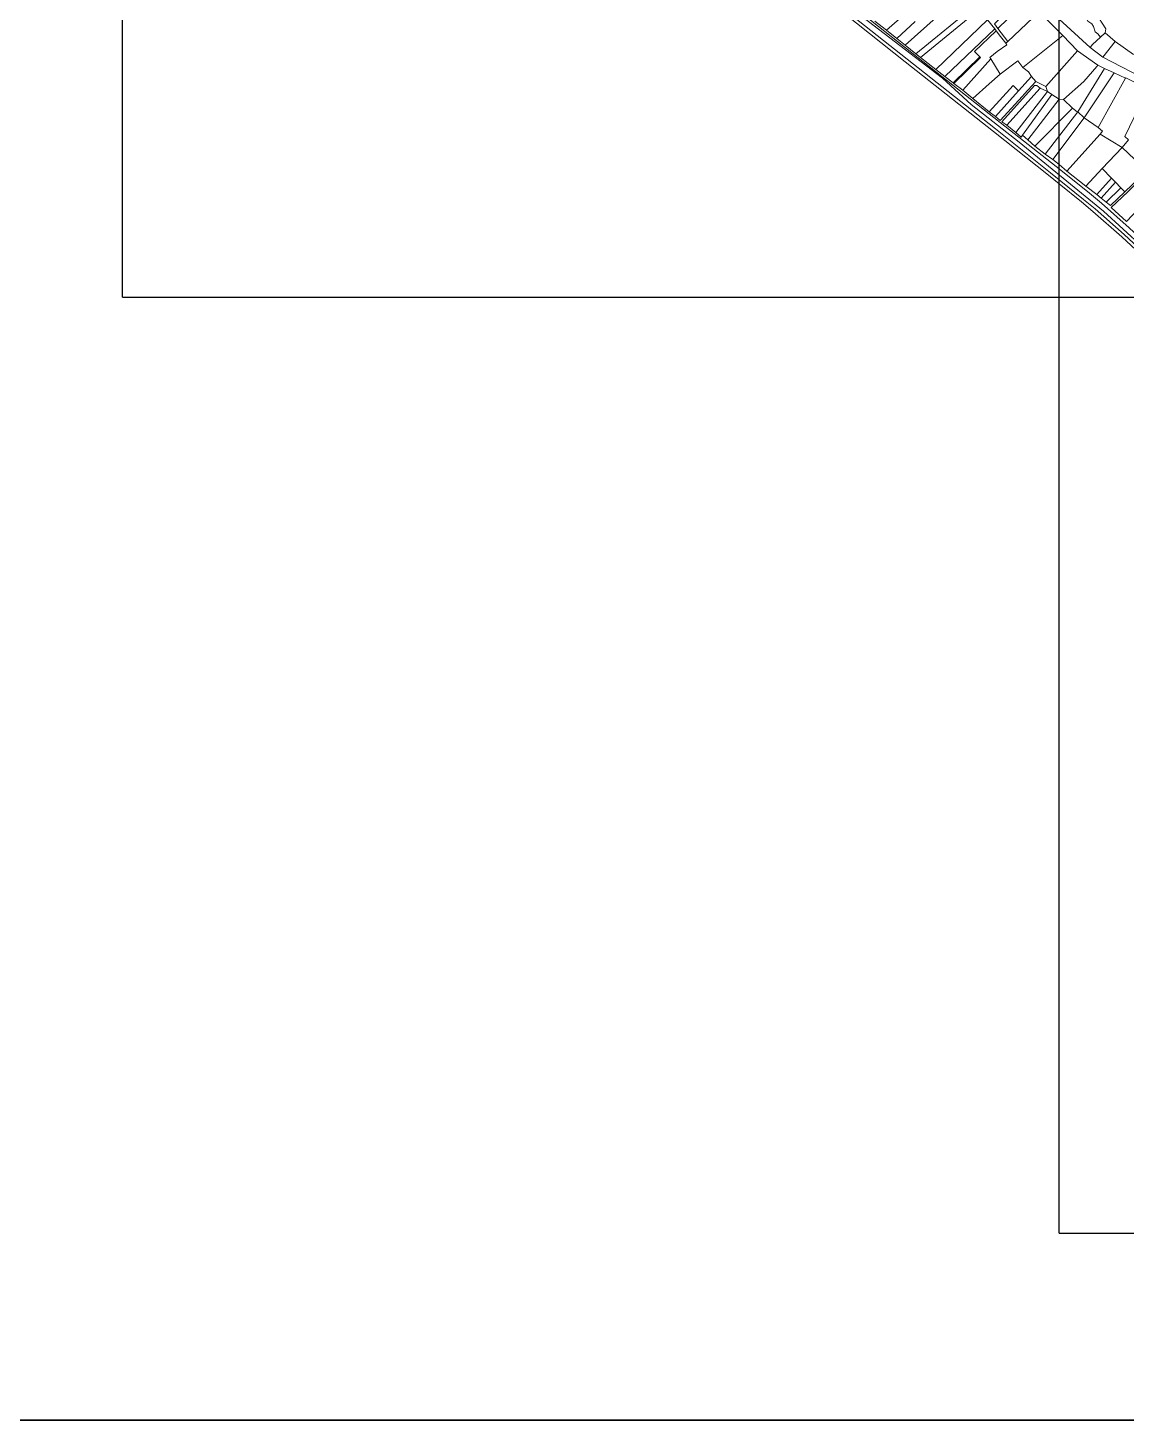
# Model space of a CAD drawing. Header units: metres. Extents: x 548946 to 557077, y 1838800 to 1845419.
# Drawn here: x 550899 to 552072, y 1838800 to 1840288 of the extents above; entities that cross this region are included whole.
import ezdxf

# ---------------------------------------------------------------- set-up
doc = ezdxf.new("R2010")
doc.units = ezdxf.units.M
doc.header["$LTSCALE"] = 28
for name, color, linetype, lineweight in [('10', 7, 'Continuous', 13), ('22', 7, 'Continuous', 13), ('46', 7, 'Continuous', 13), ('55', 7, 'Continuous', 35), ('60', 7, 'Continuous', 25)]:
    doc.layers.add(name, color=color, linetype=linetype, lineweight=lineweight)

msp = doc.modelspace()

# ---------------------------------------------------------------- linework, layer by layer
at = {"layer": '10'}
for p, q in [((551835.7, 1840269.08), (551898.45, 1840325.5)), ((551934.69, 1840286.9), (551967.04, 1840318.87)), ((551835.82, 1840251.34), (551771.69, 1840302.23)), ((551815.63, 1840285.21), (551838.26, 1840304.8)), ((551847.13, 1840259.81), (551910.96, 1840312.06)), ((551914.69, 1840307.23), (551852.23, 1840255.92)), ((551945.21, 1840273.27), (551978.83, 1840304.9)), ((552000, 1840283.56), (551978.83, 1840304.9)), ((551826.64, 1840276.43), (551846.42, 1840294.38)), ((551868.36, 1840243.26), (551923.56, 1840296.34)), ((551878.19, 1840235.57), (551931.39, 1840286.72)), ((551909.63, 1840262.44), (551932.99, 1840284.55)), ((551931.39, 1840286.72), (551923.56, 1840296.34)), ((551931.39, 1840286.72), (551932.99, 1840284.55)), ((551945.21, 1840273.27), (551934.69, 1840286.9)), ((552000, 1840296.87), (552033.08, 1840266.68)), ((552003.94, 1840279.59), (552000, 1840283.56)), ((551943.17, 1840271.45), (551945.21, 1840273.27)), ((551961.39, 1840245.21), (552003.94, 1840279.59)), ((552003.94, 1840279.59), (552019.67, 1840263.32)), ((551847.13, 1840259.81), (551852.23, 1840255.92)), ((551886.81, 1840228.93), (551915.4, 1840256.9)), ((551927.1, 1840254.45), (551897.11, 1840221)), ((551909.63, 1840262.44), (551915.4, 1840256.9)), ((551937.26, 1840238.14), (551927.1, 1840254.45)), ((552019.67, 1840263.32), (551985.8, 1840224.94)), ((552041.36, 1840247.89), (552019.67, 1840263.32)), ((552046.61, 1840256.45), (552033.08, 1840266.68)), ((552086.5, 1840235.71), (552046.61, 1840256.45)), ((552048.53, 1840244.46), (552019.94, 1840198)), ((552059, 1840239.61), (552026.69, 1840191.55)), ((552048.53, 1840244.46), (552041.36, 1840247.89)), ((552059, 1840239.61), (552048.53, 1840244.46)), ((552071.08, 1840233.85), (552059, 1840239.61)), ((551878.19, 1840235.57), (551886.81, 1840228.93)), ((551887.6, 1840228.32), (551886.81, 1840228.93)), ((551897.11, 1840221), (551887.6, 1840228.32)), ((551970.5, 1840235.82), (551956.62, 1840220.49)), ((551962.74, 1840216.72), (551975.36, 1840230.53)), ((551975.36, 1840230.53), (551970.5, 1840235.82)), ((551975.36, 1840230.53), (551985.8, 1840224.94)), ((551987.66, 1840219.62), (551985.8, 1840224.94)), ((552041.67, 1840181.21), (552071.08, 1840233.85)), ((551907.89, 1840212.1), (551897.11, 1840221)), ((551907.89, 1840212.1), (551925.4, 1840198.16)), ((551956.62, 1840220.49), (551932.04, 1840192.89)), ((551944.14, 1840183.64), (551979.8, 1840223.25)), ((551953.76, 1840175.91), (551987.66, 1840219.62)), ((551960.93, 1840172.91), (551992.22, 1840216.57)), ((551992.22, 1840216.57), (552000.16, 1840211.54)), ((552000.16, 1840211.54), (552004.91, 1840211.14)), ((552014.46, 1840202.08), (552004.91, 1840211.14)), ((551925.4, 1840198.16), (551932.04, 1840192.89)), ((551974.29, 1840161.4), (552014.46, 1840202.08)), ((551985.35, 1840152.67), (552019.94, 1840198)), ((551932.04, 1840192.89), (551937.22, 1840188.77)), ((551993.39, 1840147.01), (552026.69, 1840191.55)), ((551966.62, 1840168.24), (551960.93, 1840172.91)), ((552067.44, 1840159.95), (552043.94, 1840174.08)), ((551985.35, 1840152.67), (551974.29, 1840161.4)), ((551993.39, 1840147.01), (551985.35, 1840152.67)), ((552045.96, 1840137.3), (552067.44, 1840159.95)), ((552000, 1840141.59), (551993.39, 1840147.01)), ((552008.38, 1840134.72), (552000, 1840141.59)), ((552028.77, 1840118.62), (552045.96, 1840137.3)), ((552045.96, 1840137.3), (552056.02, 1840127.2)), ((552070.29, 1840112.53), (552093.71, 1840134.95)), ((552000, 1840121.01), (551988.57, 1840130.19)), ((552023.93, 1840101.79), (552000, 1840121.01)), ((552040.26, 1840109.62), (552056.02, 1840127.2)), ((552060.2, 1840122.9), (552044.86, 1840105.76)), ((552066.11, 1840116.83), (552050.25, 1840101.57)), ((552054.99, 1840097.89), (552070.29, 1840112.53)), ((552066.11, 1840116.83), (552070.29, 1840112.53)), ((552036.21, 1840091.63), (552023.93, 1840101.79)), ((552050.25, 1840101.57), (552054.99, 1840097.89))]:
    msp.add_line(p, q, dxfattribs=at)
for points in [[(552009.25, 1840337.84), (552016.57, 1840333.75), (552025.39, 1840323.92), (552030.88, 1840319.15), (552035.07, 1840311.43), (552035.27, 1840308.12), (552026.58, 1840302.2), (552030.61, 1840294.91), (552035.09, 1840291.84), (552036.83, 1840289.19), (552038.43, 1840283.59), (552041.47, 1840281.35), (552044.29, 1840277.59)], [(551967.04, 1840318.87), (551962.74, 1840324.59), (551931.25, 1840292.08), (551934.69, 1840286.9)], [(552049.09, 1840282.38), (552050.04, 1840286.51), (552038.88, 1840303.79)], [(551826.64, 1840276.43), (551815.63, 1840285.21), (551811.05, 1840288.76), (551803.38, 1840294.71)], [(551932.99, 1840284.55), (551937.46, 1840278.49), (551943.17, 1840271.45)], [(551847.13, 1840259.81), (551835.7, 1840269.08), (551826.64, 1840276.43)], [(551927.1, 1840254.45), (551925.97, 1840256.18), (551934.04, 1840262.56), (551944.28, 1840269.73), (551943.17, 1840271.45)], [(552033.08, 1840266.68), (552035.63, 1840269.95), (552044.29, 1840277.59)], [(552044.29, 1840277.59), (552049.09, 1840282.38), (552059.78, 1840273.29)], [(552046.61, 1840256.45), (552059.78, 1840273.29), (552079.5, 1840259.14)], [(551878.19, 1840235.57), (551868.36, 1840243.26), (551852.23, 1840255.92)], [(551915.4, 1840256.9), (551916.12, 1840256.21), (551887.6, 1840228.32)], [(551988.57, 1840130.19), (551930.14, 1840176.99), (551835.82, 1840251.34)], [(551961.39, 1840245.21), (551955.87, 1840252.55), (551937.26, 1840238.14)], [(551970.5, 1840235.82), (551967.45, 1840240.88), (551961.39, 1840245.21)], [(552041.36, 1840247.89), (552040.41, 1840246.35), (552026.48, 1840230.39), (552004.91, 1840211.14)], [(551937.26, 1840238.14), (551925.4, 1840227.77), (551907.89, 1840212.1)], [(551956.62, 1840220.49), (551951.12, 1840226.14), (551925.4, 1840198.16)], [(551939.07, 1840187.47), (551973.79, 1840226.11), (551976.37, 1840226.29), (551979.8, 1840223.25)], [(552094.89, 1840222.68), (552071.32, 1840234.45), (552071.08, 1840233.85)], [(551937.22, 1840188.77), (551960.99, 1840214.8), (551962.74, 1840216.72)], [(551974.29, 1840161.4), (551966.62, 1840168.24), (552000.16, 1840211.54)], [(551992.22, 1840216.57), (551987.66, 1840219.62), (551979.8, 1840223.25)], [(552094.89, 1840222.68), (552070.36, 1840171.61), (552074.28, 1840167.95)], [(552014.46, 1840202.08), (552019.43, 1840198.16), (552019.94, 1840198)], [(552041.67, 1840181.21), (552026.69, 1840191.55), (552019.94, 1840198)], [(551953.76, 1840175.91), (551944.14, 1840183.64), (551939.07, 1840187.47)], [(552043.94, 1840174.08), (552046.42, 1840177.36), (552041.67, 1840181.21)], [(551960.93, 1840172.91), (551959.57, 1840171.02), (551953.76, 1840175.91)], [(552050.25, 1840101.57), (552044.86, 1840105.76), (552040.26, 1840109.62), (552028.77, 1840118.62), (552008.38, 1840134.72), (552043.94, 1840174.08)], [(552101.27, 1840142.67), (552093.71, 1840134.95), (552067.44, 1840159.95), (552074.28, 1840167.95)], [(552055.66, 1840095.67), (552073.41, 1840112.69), (552085.21, 1840124.12), (552093.46, 1840131.7)], [(552056.02, 1840127.2), (552060.2, 1840122.9), (552066.11, 1840116.83)], [(552100.32, 1840103.47), (552096.74, 1840106.89), (552072.19, 1840080.85), (552055.66, 1840095.67)], [(552036.21, 1840091.63), (552067.01, 1840064.39), (552136.47, 1840000)]]:
    msp.add_lwpolyline(points, dxfattribs=at)
at = {"layer": '22'}
for p, q in [((551837.99, 1840254.09), (551773.87, 1840304.97)), ((551842.97, 1840261.01), (551937.14, 1840186.64)), ((551996.82, 1840139.47), (551937.14, 1840186.64)), ((551996.82, 1840139.47), (552000, 1840136.93)), ((552000, 1840125.5), (551990.76, 1840132.92))]:
    msp.add_line(p, q, dxfattribs=at)
for points in [[(551842.97, 1840261.01), (551734.12, 1840347.18), (551683.81, 1840386.86), (551619.82, 1840437.05)], [(551990.76, 1840132.92), (551932.32, 1840179.73), (551837.99, 1840254.09)], [(552000, 1840136.93), (552032.36, 1840111.06), (552045.24, 1840100.35), (552074.99, 1840074.14), (552146.55, 1840007.48), (552154.44, 1840000)], [(552141.57, 1840000), (552140.28, 1840001.23), (552069.39, 1840066.96), (552038.44, 1840094.33), (552026.16, 1840104.49), (552000, 1840125.5)]]:
    msp.add_lwpolyline(points, dxfattribs=at)
at = {"layer": '46'}
msp.add_lwpolyline([(552214.49, 1839936.53), (552194.41, 1839957.15), (552047.39, 1840091.88), (551957.49, 1840165.72), (551906.1, 1840206), (551875.57, 1840233.9), (551682.66, 1840381.96), (551648.24, 1840409.17), (551570.46, 1840470.14), (551491.07, 1840533.55), (551331.64, 1840662.06), (551216.15, 1840756.13), (551170.99, 1840793.79), (551021.2, 1840915.07), (550868.57, 1841039.41)], dxfattribs=at)
at = {"layer": '55'}
msp.add_lwpolyline([(548946.42, 1845099), (557077.3, 1845099), (557077.3, 1838800.25), (548946.42, 1838800.25)], close=True, dxfattribs=at)
at = {"layer": '60'}
for p, q in [((551000, 1840000), (551000, 1845000)), ((552000, 1839000), (552000, 1845000)), ((551000, 1840000), (557000, 1840000)), ((552000, 1839000), (554000, 1839000))]:
    msp.add_line(p, q, dxfattribs=at)

doc.saveas('drawing.dxf')
